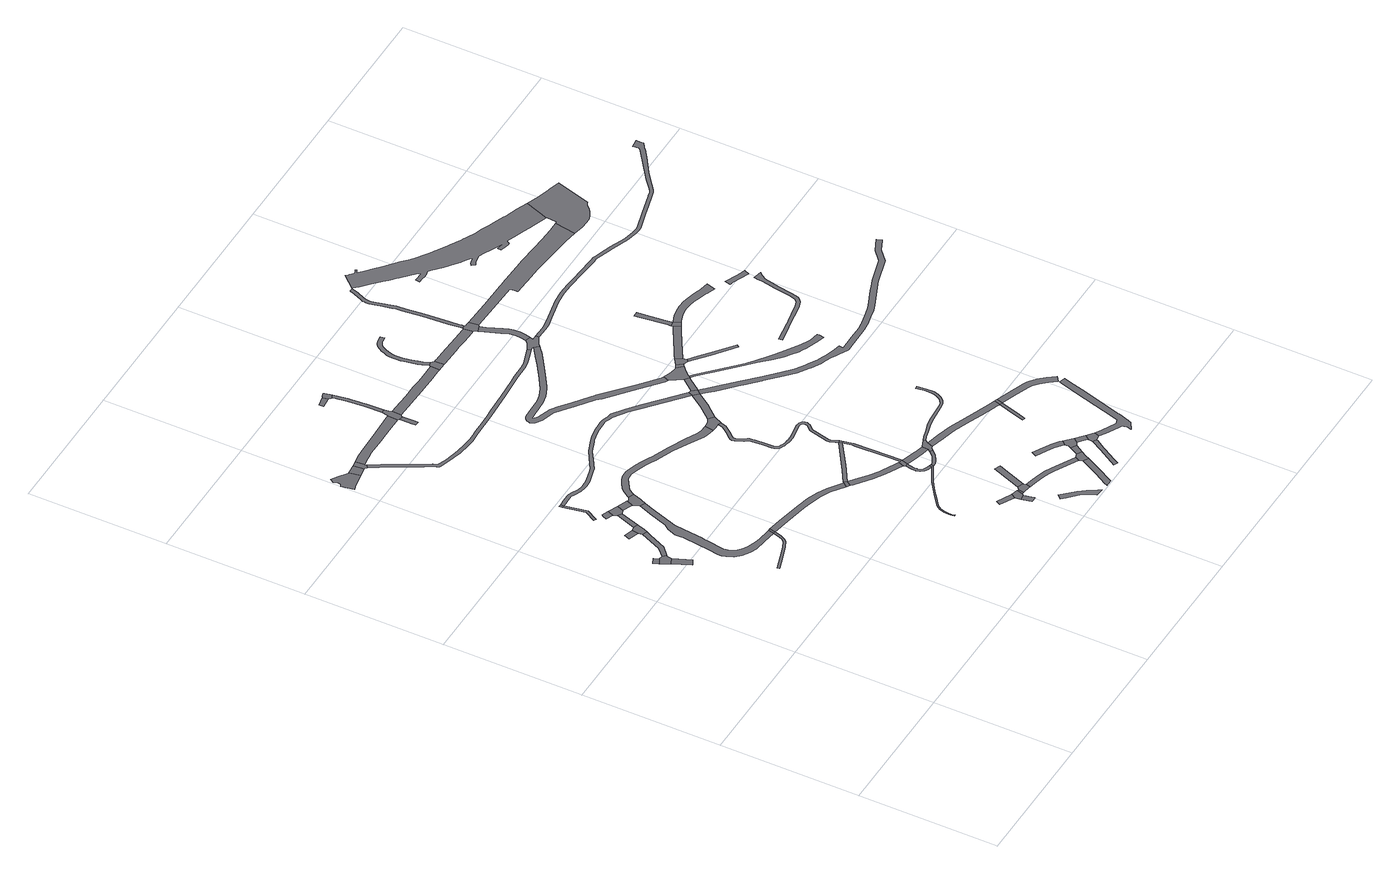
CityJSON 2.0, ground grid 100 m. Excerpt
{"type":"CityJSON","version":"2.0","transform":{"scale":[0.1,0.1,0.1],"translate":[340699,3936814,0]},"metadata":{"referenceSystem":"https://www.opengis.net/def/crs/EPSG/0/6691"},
"CityObjects":{
"road1":{"type":"Road","geometry":[{"type":"MultiSurface","lod":"1","boundaries":[[[0,1,2,3]]]}]},
"road2":{"type":"Road","geometry":[{"type":"MultiSurface","lod":"1","boundaries":[[[4,0,3,5,6,7,8]]]}]},
"road3":{"type":"Road","attributes":{"RoadStructureAttribute.sectionType":"1"},"geometry":[{"type":"MultiSurface","lod":"1","boundaries":[[[9,10,6,5]]]}]},
"road4":{"type":"Road","attributes":{"RoadStructureAttribute.sectionType":"1"},"geometry":[{"type":"MultiSurface","lod":"1","boundaries":[[[11,12,4,8,13,14,15,16]]]}]},
"road5":{"type":"Road","geometry":[{"type":"MultiSurface","lod":"1","boundaries":[[[17,18,19,20]]]}]},
"road6":{"type":"Road","attributes":{"RoadStructureAttribute.sectionType":"1"},"geometry":[{"type":"MultiSurface","lod":"1","boundaries":[[[21,22,23,24,25,26,27,28,29,30,31,32,33,34]]]}]},
"road7":{"type":"Road","geometry":[{"type":"MultiSurface","lod":"1","boundaries":[[[15,35,36,37,20,19,16]]]}]},
"road8":{"type":"Road","attributes":{"RoadStructureAttribute.sectionType":"1"},"geometry":[{"type":"MultiSurface","lod":"1","boundaries":[[[38,37,36,39]]]}]},
"road9":{"type":"Road","geometry":[{"type":"MultiSurface","lod":"1","boundaries":[[[40,41,42,43,44,45,46,47,48,49,50,51,52,53,54,55]]]}]},
"road10":{"type":"Road","attributes":{"RoadStructureAttribute.sectionType":"1"},"geometry":[{"type":"MultiSurface","lod":"1","boundaries":[[[56,57,58,59,60,61,62]]]}]},
"road11":{"type":"Road","attributes":{"RoadStructureAttribute.sectionType":"1"},"geometry":[{"type":"MultiSurface","lod":"1","boundaries":[[[63,64,65,66,67]]]}]},
"road12":{"type":"Road","attributes":{"RoadStructureAttribute.sectionType":"1"},"geometry":[{"type":"MultiSurface","lod":"1","boundaries":[[[68,69,70,71,72,73,74,75,76,77,78,79,80,81,82,83,84,85,86,87,88,89,90,91,92,93,94,95,96,97,98,99,100,101,102,103,104,105,106,34]]]}]},
"road13":{"type":"Road","geometry":[{"type":"MultiSurface","lod":"1","boundaries":[[[62,107,108,56]]]}]},
"road14":{"type":"Road","geometry":[{"type":"MultiSurface","lod":"1","boundaries":[[[109,110,63,67,38,39]]]}]},
"road15":{"type":"Road","geometry":[{"type":"MultiSurface","lod":"1","boundaries":[[[33,111,68,34]]]}]},
"road16":{"type":"Road","attributes":{"function":"3","RoadStructureAttribute.sectionType":"1"},"geometry":[{"type":"MultiSurface","lod":"1","boundaries":[[[112,113,51,50,114,115,116,117]]]}]},
"road17":{"type":"Road","attributes":{"RoadStructureAttribute.sectionType":"1"},"geometry":[{"type":"MultiSurface","lod":"1","boundaries":[[[118,110,109,119]]]}]},
"road18":{"type":"Road","geometry":[{"type":"MultiSurface","lod":"1","boundaries":[[[116,120,121,122,123,124,125,126,117]]]}]},
"road19":{"type":"Road","geometry":[{"type":"MultiSurface","lod":"1","boundaries":[[[87,86,127,128,129,130,118,119]]]}]},
"road20":{"type":"Road","attributes":{"RoadStructureAttribute.sectionType":"1"},"geometry":[{"type":"MultiSurface","lod":"1","boundaries":[[[131,132,133,134,135,111,33,136,137,138,139,140,141,142]]]}]},
"road21":{"type":"Road","attributes":{"function":"3","RoadStructureAttribute.sectionType":"1"},"geometry":[{"type":"MultiSurface","lod":"1","boundaries":[[[143,144,145,146,147,148,149,150,151,152,153,154,155,126,125]]]}]},
"road22":{"type":"Road","attributes":{"RoadStructureAttribute.sectionType":"1"},"geometry":[{"type":"MultiSurface","lod":"1","boundaries":[[[156,157,158,159,160,161,162,163,164,165,166,167,168,169,170,171,172,129,128,173,174,175,176,177,178,179,180,181,182,183,184,185,186,187,188,189,190,191,192]]]}]},
"road23":{"type":"Road","geometry":[{"type":"MultiSurface","lod":"1","boundaries":[[[142,141,193,194,195]]]}]},
"road24":{"type":"Road","geometry":[{"type":"MultiSurface","lod":"1","boundaries":[[[196,197,198,199,200,201,202,203]]]}]},
"road25":{"type":"Road","attributes":{"RoadStructureAttribute.sectionType":"1"},"geometry":[{"type":"MultiSurface","lod":"1","boundaries":[[[204,205,206,207,208,209,210,211,212,213,214,215,216,217,218,219,220,221,222,223,224,225]]]}]},
"road26":{"type":"Road","geometry":[{"type":"MultiSurface","lod":"1","boundaries":[[[226,203,202,227,228,229,230,231,232,233,234,235,236,149,148]]]}]},
"road27":{"type":"Road","attributes":{"RoadStructureAttribute.sectionType":"1"},"geometry":[{"type":"MultiSurface","lod":"1","boundaries":[[[237,238,239,240,241,242,243,244,245,246,247,248,249,250,251,252,253,254,255,256,257,258,259,260,261,262,263,264,107,62,265,266,267,268,269,270,271,272,273,274,275,276,277,278,279,280,281,282,283,284,285,286,287,288,289,290]]]}]},
"road28":{"type":"Road","geometry":[{"type":"MultiSurface","lod":"1","boundaries":[[[291,292,293,294]]]}]},
"road29":{"type":"Road","geometry":[{"type":"MultiSurface","lod":"1","boundaries":[[[295,296,297,298,299]]]}]},
"road30":{"type":"Road","attributes":{"RoadStructureAttribute.sectionType":"1"},"geometry":[{"type":"MultiSurface","lod":"1","boundaries":[[[300,301,302,303,304,305,306]]]}]},
"road31":{"type":"Road","attributes":{"RoadStructureAttribute.sectionType":"1"},"geometry":[{"type":"MultiSurface","lod":"1","boundaries":[[[307,308,309,310,311,312,313,234,233,314,315,316,317,318,319,320,321]]]}]},
"road32":{"type":"Road","geometry":[{"type":"MultiSurface","lod":"1","boundaries":[[[305,322,323,294,293,324,325,306]]]}]},
"road33":{"type":"Road","attributes":{"RoadStructureAttribute.sectionType":"1"},"geometry":[{"type":"MultiSurface","lod":"1","boundaries":[[[193,326,327,328,329,330,331,332,333,334,335,336,337,338,194]]]}]},
"road34":{"type":"Road","geometry":[{"type":"MultiSurface","lod":"1","boundaries":[[[339,340,295,299,341,342,307,321,343,344,345]]]}]},
"road35":{"type":"Road","attributes":{"RoadStructureAttribute.sectionType":"1"},"geometry":[{"type":"MultiSurface","lod":"1","boundaries":[[[323,322,346,347]]]}]},
"road36":{"type":"Road","attributes":{"RoadStructureAttribute.sectionType":"1"},"geometry":[{"type":"MultiSurface","lod":"1","boundaries":[[[348,349,350,351,352,353,354,355,356,357,358,359,360,361,362,363,364,365,366,367,368,369,370,371,372,373,374,122,121,375,376,377,378,379,380,381,382,383,384,385,386,387,388,389,390,391,392,393,394,395,396,397,398,399,400,401]]]}]},
"road37":{"type":"Road","attributes":{"RoadStructureAttribute.sectionType":"1"},"geometry":[{"type":"MultiSurface","lod":"1","boundaries":[[[194,402,403,404,405,406,407,408,409,410,411,412,413,414,404,415,416,417,195]]]}]},
"road38":{"type":"Road","geometry":[{"type":"MultiSurface","lod":"1","boundaries":[[[346,418,419,420,421,422,423,347]]]}]},
"road39":{"type":"Road","attributes":{"RoadStructureAttribute.sectionType":"1"},"geometry":[{"type":"MultiSurface","lod":"1","boundaries":[[[424,425,426,427,428,429,430,431,432,433,434,435,436,437]]]}]},
"road40":{"type":"Road","geometry":[{"type":"MultiSurface","lod":"1","boundaries":[[[409,438,332,331,439,440,441,410]]]}]},
"road41":{"type":"Road","geometry":[{"type":"MultiSurface","lod":"1","boundaries":[[[442,443,444,204,225]]]}]},
"road42":{"type":"Road","attributes":{"RoadStructureAttribute.sectionType":"1"},"geometry":[{"type":"MultiSurface","lod":"1","boundaries":[[[445,446,447,422,421]]]}]},
"road43":{"type":"Road","attributes":{"function":"3","RoadStructureAttribute.sectionType":"1"},"geometry":[{"type":"MultiSurface","lod":"1","boundaries":[[[448,449,450,451,452,230,229,453,454,455,456,457,458,459]]]}]},
"road44":{"type":"Road","attributes":{"RoadStructureAttribute.sectionType":"1"},"geometry":[{"type":"MultiSurface","lod":"1","boundaries":[[[460,461,462,441,440,439,463,464,465,466,467,468,204,444,469,470,471,472,473,474,440,475,476,477,478,479,480]]]}]},
"road45":{"type":"Road","attributes":{"RoadStructureAttribute.sectionType":"1"},"geometry":[{"type":"MultiSurface","lod":"1","boundaries":[[[481,482,483,484,485,443,442,486,487,488,489,490,491,492,493]]]}]},
"road46":{"type":"Road","attributes":{"RoadStructureAttribute.sectionType":"1"},"geometry":[{"type":"MultiSurface","lod":"1","boundaries":[[[494,495,496,497,498,499,500,501,502,503,504,505,506,507,508,509,510,511,512,513,514,515,516,517,518,519,520,521,522,523,524,525,526,527,528,529,530,531,532,533,534,535,536,537,538,539,540,541,542,543,544,545,546,547,548,549,550,551,552,553,554,555,556,557,558,559,560,561,562,563,564,565,566,567,568,569,570,571,572,573,574,575,576,577,578,579,580,581,582,583,584,585,586,587,588,589]]]}]},
"road47":{"type":"Road","attributes":{"RoadStructureAttribute.sectionType":"1"},"geometry":[{"type":"MultiSurface","lod":"1","boundaries":[[[419,590,591,592,593,594,595,596,597,598,599,600,601,420]]]}]},
"road48":{"type":"Road","geometry":[{"type":"MultiSurface","lod":"1","boundaries":[[[536,415,404,414,537]]]}]},
"road49":{"type":"Road","geometry":[{"type":"MultiSurface","lod":"1","boundaries":[[[588,602,603,604,192,191,605,606,589]]]}]},
"road50":{"type":"Road","attributes":{"RoadStructureAttribute.sectionType":"1"},"geometry":[{"type":"MultiSurface","lod":"1","boundaries":[[[607,608,609,610,611,612,613,614,615,616,617,618]]]}]},
"road51":{"type":"Road","geometry":[{"type":"MultiSurface","lod":"1","boundaries":[[[479,493,492,619,620,621,622,623,480]]]}]},
"road52":{"type":"Road","attributes":{"RoadStructureAttribute.sectionType":"1"},"geometry":[{"type":"MultiSurface","lod":"1","boundaries":[[[624,625,626,627,628,629,630,631,632,633,634,635,636,637,638,639,640,641,642,643,644,645,646,647,648,649,650,651,652,653,654,655,656,657,658,659,660,661,662,663,664,665,666,667,668,669,670,671,672,673,674,675,676,677,678,679,680,681]]]}]},
"road53":{"type":"Road","geometry":[{"type":"MultiSurface","lod":"1","boundaries":[[[290,682,683,603,602,684,685,686]]]}]},
"road54":{"type":"Road","geometry":[{"type":"MultiSurface","lod":"1","boundaries":[[[687,688,689,596,595,607,618]]]}]},
"road55":{"type":"Road","geometry":[{"type":"MultiSurface","lod":"1","boundaries":[[[690,691,692,693,694,459,458,695,696]]]}]},
"road56":{"type":"Road","attributes":{"RoadStructureAttribute.sectionType":"1"},"geometry":[{"type":"MultiSurface","lod":"1","boundaries":[[[697,698,699,700,701,702,703,704,705,706,707]]]}]},
"road57":{"type":"Road","attributes":{"RoadStructureAttribute.sectionType":"1"},"geometry":[{"type":"MultiSurface","lod":"1","boundaries":[[[708,689,688,709]]]}]},
"road58":{"type":"Road","attributes":{"RoadStructureAttribute.sectionType":"1"},"geometry":[{"type":"MultiSurface","lod":"1","boundaries":[[[710,711,712,713,714,715,716,717,718,719,720]]]}]},
"road59":{"type":"Road","attributes":{"RoadStructureAttribute.sectionType":"1"},"geometry":[{"type":"MultiSurface","lod":"1","boundaries":[[[721,722,723,724,725,726,727,728,729,730,731,732,733,734,735,736,737,738,739,740,741,742,743,744,745,746,747,748,749,750,751,752,753,754,755,692,691]]]}]},
"road60":{"type":"Road","geometry":[{"type":"MultiSurface","lod":"1","boundaries":[[[686,756,757,237,290]]]}]},
"road61":{"type":"Road","geometry":[{"type":"MultiSurface","lod":"1","boundaries":[[[758,759,760,707,706,761,708,709]]]}]},
"road62":{"type":"Road","attributes":{"RoadStructureAttribute.sectionType":"1"},"geometry":[{"type":"MultiSurface","lod":"1","boundaries":[[[762,763,764,765,766,621,620,767,768,769,770,771,772,773,774]]]}]},
"road63":{"type":"Road","attributes":{"RoadStructureAttribute.sectionType":"1"},"geometry":[{"type":"MultiSurface","lod":"1","boundaries":[[[775,776,760,759,777,778]]]}]},
"road64":{"type":"Road","attributes":{"RoadStructureAttribute.sectionType":"7"},"geometry":[{"type":"MultiSurface","lod":"1","boundaries":[[[779,780,781,782,757,756]]]}]},
"road65":{"type":"Road","attributes":{"RoadStructureAttribute.sectionType":"1"},"geometry":[{"type":"MultiSurface","lod":"1","boundaries":[[[783,784,785,786,787,788,789,790,791,792,793,794,795,796,797,798,799,800,801,802,803,804,805,806,623,622]]]}]},
"road66":{"type":"Road","geometry":[{"type":"MultiSurface","lod":"1","boundaries":[[[775,778,807,720,719,808,809]]]}]},
"road67":{"type":"Road","attributes":{"function":"3","RoadStructureAttribute.sectionType":"1"},"geometry":[{"type":"MultiSurface","lod":"1","boundaries":[[[810,811,812,813,814,815,816,817,818,819,820,821,822,823,824,690,696]]]}]},
"road68":{"type":"Road","geometry":[{"type":"MultiSurface","lod":"1","boundaries":[[[782,781,825,826,827,828,829,830,831,832,624,681]]]}]},
"road69":{"type":"Road","attributes":{"RoadStructureAttribute.sectionType":"1"},"geometry":[{"type":"MultiSurface","lod":"1","boundaries":[[[833,830,829,834,835,836]]]}]},
"road70":{"type":"Road","geometry":[{"type":"MultiSurface","lod":"1","boundaries":[[[837,838,839,840,841,842,843,844,845,846,847,848,401,400,849,653,652]]]}]},
"road71":{"type":"Road","geometry":[{"type":"MultiSurface","lod":"1","boundaries":[[[850,836,835,851,852,853,854,855,856]]]}]},
"road72":{"type":"Road","attributes":{"RoadStructureAttribute.sectionType":"1"},"geometry":[{"type":"MultiSurface","lod":"1","boundaries":[[[857,858,859,860,861,862,863,845,844,864,865,866,867,868,869,870,871,872,873]]]}]},
"road73":{"type":"Road","geometry":[{"type":"MultiSurface","lod":"1","boundaries":[[[762,774,874,875]]]}]},
"road74":{"type":"Road","geometry":[{"type":"MultiSurface","lod":"1","boundaries":[[[872,876,877,878,879,880,881,882,883,817,816,884,885,873]]]}]},
"road75":{"type":"Road","geometry":[{"type":"MultiSurface","lod":"1","boundaries":[[[886,887,888,889,890,891,892,893,809,808,894,895,896,897,898,899,900,901,902,903,904,905,906,907,908]]]}]},
"road76":{"type":"Road","attributes":{"RoadStructureAttribute.sectionType":"1"},"geometry":[{"type":"MultiSurface","lod":"1","boundaries":[[[882,909,910,911,912,913,914,915,916,917,918,919,920,921,922,923,924,925,926,927,928,929,930,931,932,933,934,935,936,937,938,939,940,941,942,943,883]]]}]},
"road77":{"type":"Road","attributes":{"RoadStructureAttribute.sectionType":"1"},"geometry":[{"type":"MultiSurface","lod":"1","boundaries":[[[944,945,946,947,948,854,853]]]}]},
"road78":{"type":"Road","attributes":{"RoadStructureAttribute.sectionType":"1"},"geometry":[{"type":"MultiSurface","lod":"1","boundaries":[[[949,950,951,952,953,954,955,956,957,958,959,960,961,962,963,964,965,966,967,968,969,970,971,972,973,974,975,976,977,826,825]]]}]},
"road79":{"type":"Road","attributes":{"RoadStructureAttribute.sectionType":"1"},"geometry":[{"type":"MultiSurface","lod":"1","boundaries":[[[874,774,978,979,980,981,874,982,983,984,985,986,987,988,989,990,991,992,993,994,995,875]]]}]},
"road80":{"type":"Road","attributes":{"RoadStructureAttribute.sectionType":"1"},"geometry":[{"type":"MultiSurface","lod":"1","boundaries":[[[996,997,998,999,1000,1001,850,856,1002,1003,1004]]]}]},
"road81":{"type":"Road","geometry":[{"type":"MultiSurface","lod":"1","boundaries":[[[1005,1006,1007,996,1004]]]}]},
"road82":{"type":"Road","attributes":{"RoadStructureAttribute.sectionType":"1"},"geometry":[{"type":"MultiSurface","lod":"1","boundaries":[[[1006,1008,1009,1010,1011,1012,1013,1007]]]}]},
"road83":{"type":"Road","geometry":[{"type":"MultiSurface","lod":"1","boundaries":[[[1014,1015,1016,1017,1018,1019,1020,1021,1022,1023,1024,1025,1026,1027,1028,1029,1030,1031,1032,1033,1034,1035,1036,1037,1038,1039,1040,1041,1042,1043,1044,1045,1046,1047,1048,1049,1050,1051,1052,1053,1054,1055,1056,1057,1058,1059,1060,1061,1062,1063,1064,1065,1066,1067,1068,1069,1070,1071,1072,1073,756,686]]]}]},
"road84":{"type":"Road","attributes":{"RoadStructureAttribute.sectionType":"1"},"geometry":[{"type":"MultiSurface","lod":"1","boundaries":[[[1074,1075,1076,1077,1078,1079,1080,1081,1082,1083,1006,1005,1084,1085,1086,1087,1088,1089,1090,1091,1092,1093]]]}]},
"road85":{"type":"Road","attributes":{"function":"3","RoadStructureAttribute.sectionType":"1"},"geometry":[{"type":"MultiSurface","lod":"1","boundaries":[[[878,1094,1095,1096,1097,1098,1099,1100,1101,1102,1103,1104,1105,1106,1107,1108,1109,1110,1111,1112,1113,1114,1115,1116,1117,1118,1119,1120,1121,1122,1123,1124,1125,879]]]}]},
"road86":{"type":"Road","attributes":{"RoadStructureAttribute.sectionType":"1"},"geometry":[{"type":"MultiSurface","lod":"1","boundaries":[[[1126,1127,1128,1129,1130,1131,1132,1133,1134,1135,1136,1137,1138,1139,1140,1141,1142,1143,1144,1145,1146,1147,1148,1149,1150,1151,1152,1153,1154,1155,1156,1157]]]}]},
"road87":{"type":"Road","attributes":{"function":"2","RoadStructureAttribute.sectionType":"1"},"geometry":[{"type":"MultiSurface","lod":"1","boundaries":[[[1158,1159,1160,1161,1162,1163,1164,1165,1166,1167,1168,1169,1170,1171,1172,1173,1174,1175,1176,1177,1178,1179,1180,1181,1182,1183,1184,1185,1186,1187,1188,1189,1190,1191,1192,1193,1194,1195,1196,1197,1198,1199,1200,1201,1202,1203,1204,1205,1206,1207,1208,1209,1210,1211,1212,1213,1214,1215,1216,1217,1218,1219,1220,1221,1222,1223,1224,1225,1226,1227,1228,1229,1230,1231,1232,1233,1234,1235,1236,1237,1238,1239,1240,1241,1242,1243,1244,1245,1246,1247,1248,1249,1250,1251,1252,1253,1254,1255,1256,1257,1258,1259,1260,1261,1262,1263,1264,1265]]]}]},
"road88":{"type":"Road","geometry":[{"type":"MultiSurface","lod":"1","boundaries":[[[1266,1267,1268,1269,1270,1271,1272,1273,1274]]]}]},
"road89":{"type":"Road","attributes":{"RoadStructureAttribute.sectionType":"1"},"geometry":[{"type":"MultiSurface","lod":"1","boundaries":[[[841,1275,1276,1277,1278,1279,1280,1281,1282,1283,1284,1285,1286,1287,1288,1289,1290,1291,1292,1293,1294,1295,1296,1297,1298,1299,1300,1301,1302,1303,1304,1305,1306,1307,1308,1309,1310,1311,1312,1313,1314,1315,1316,1317,1318,1319,1320,1321,1322,1323,1324,1325,1326,1327,1328,1329,1330,1331,1332,1333,1334,1335,1336,1337,1338,1339,1340,1341,1342,842]]]}]},
"road90":{"type":"Road","geometry":[{"type":"MultiSurface","lod":"1","boundaries":[[[1343,1344,1345,1346,1230,1229,1347,1348,1349,1350,1114,1113,1351,1352,1353,1354,1355,1356,1357,1358,1359,1360,1361,1362]]]}]}
},
"vertices":[
[366,2179,0],[350,2217,0],[309,2196,0],[326,2160,0],
[396,2177,0],[358,2094,0],[407,2117,0],[411,2147,0],[418,2154,0],
[419,1966,0],[460,1988,0],
[503,2346,0],[453,2230,0],[479,2211,0],[536,2334,0],[553,2369,0],[520,2384,0],
[458,2481,0],[442,2438,0],[512,2413,0],[520,2460,0],
[912,1611,0],[899,1581,0],[884,1565,0],[838,1546,0],[747,1513,0],[647,1481,0],[652,1466,0],[752,1498,0],[844,1531,0],[893,1551,0],[912,1572,0],[928,1606,0],[940,1654,0],[925,1657,0],
[565,2396,0],[584,2454,0],[550,2465,0],
[602,2608,0],[629,2592,0],
[15,4345,0],[21,4338,0],[27,4324,0],[27,4307,0],[25,4298,0],[19,4292,0],[7,4285,0],[24,4196,0],[44,4200,0],[134,4217,0],[158,4222,0],[143,4302,0],[135,4303,0],[73,4346,0],[58,4357,0],[34,4373,0],
[502,2950,0],[531,2796,0],[488,2719,0],[503,2710,0],[510,2721,0],[550,2793,0],[517,2950,0],
[605,2678,0],[559,2698,0],[549,2683,0],[539,2657,0],[586,2634,0],
[932,1698,0],[929,1699,0],[834,1710,0],[799,1718,0],[739,1741,0],[705,1759,0],[689,1776,0],[679,1785,0],[653,1823,0],[644,1868,0],[663,1999,0],[665,2017,0],[668,2034,0],[685,2183,0],[693,2251,0],[701,2273,0],[705,2284,0],[751,2416,0],[787,2508,0],[748,2524,0],[711,2431,0],[665,2298,0],[658,2289,0],[638,2264,0],[614,2200,0],[617,2156,0],[618,2150,0],[602,2016,0],[592,1948,0],[581,1875,0],[581,1846,0],[590,1818,0],[611,1771,0],[634,1744,0],[645,1733,0],[693,1700,0],[741,1681,0],[828,1669,0],[923,1657,0],
[516,2975,0],[501,2975,0],
[657,2602,0],[677,2648,0],
[948,1696,0],
[195,4307,0],[171,4304,0],[212,4232,0],[216,4232,0],[223,4232,0],[213,4309,0],
[749,2619,0],[729,2572,0],
[232,4230,0],[240,4221,0],[260,4237,0],[257,4242,0],[257,4247,0],[261,4250,0],[252,4315,0],
[804,2551,0],[825,2613,0],[784,2626,0],[760,2614,0],
[1460,1561,0],[1391,1596,0],[1316,1621,0],[1237,1642,0],[1074,1674,0],[1067,1633,0],[1228,1601,0],[1304,1581,0],[1375,1557,0],[1438,1525,0],[1530,1459,0],[1554,1493,0],
[318,4258,0],[345,4261,0],[375,4264,0],[501,4266,0],[618,4268,0],[731,4266,0],[732,4340,0],[616,4333,0],[500,4331,0],[371,4327,0],[348,4327,0],[340,4326,0],[310,4323,0],
[1558,2521,0],[1524,2533,0],[1447,2571,0],[1318,2629,0],[1198,2677,0],[1172,2690,0],[1130,2711,0],[1118,2717,0],[1082,2731,0],[1026,2750,0],[985,2759,0],[946,2759,0],[913,2748,0],[884,2730,0],[840,2703,0],[816,2677,0],[790,2643,0],[828,2623,0],[848,2650,0],[853,2656,0],[867,2670,0],[906,2693,0],[931,2709,0],[953,2716,0],[981,2716,0],[1015,2709,0],[1068,2691,0],[1107,2676,0],[1142,2658,0],[1176,2641,0],[1180,2639,0],[1302,2589,0],[1422,2526,0],[1516,2475,0],[1541,2466,0],[1596,2456,0],[1605,2519,0],
[1551,1444,0],[1575,1478,0],[1563,1499,0],
[741,4197,0],[741,4166,0],[742,4141,0],[772,4141,0],[771,4167,0],[771,4197,0],[771,4251,0],[739,4256,0],
[1952,1070,0],[1831,1006,0],[1754,951,0],[1716,921,0],[1685,898,0],[1646,867,0],[1625,836,0],[1614,799,0],[1611,777,0],[1611,749,0],[1616,723,0],[1625,725,0],[1620,750,0],[1620,776,0],[1622,797,0],[1633,832,0],[1653,862,0],[1689,890,0],[1720,913,0],[1759,944,0],[1835,998,0],[1956,1062,0],
[736,4264,0],[773,4265,0],[776,4267,0],[781,4268,0],[785,4335,0],[780,4338,0],[777,4344,0],[773,4385,0],[746,4388,0],[740,4350,0],[735,4342,0],
[1837,2763,0],[1815,2781,0],[1697,2883,0],[1587,2979,0],[1513,3040,0],[1422,3104,0],[1396,3105,0],[1383,3109,0],[1363,3118,0],[1345,3122,0],[1320,3124,0],[1237,3119,0],[1179,3108,0],[1143,3097,0],[1141,3096,0],[1047,3060,0],[943,2994,0],[906,2972,0],[874,2962,0],[788,2940,0],[750,2936,0],[729,2937,0],[699,2943,0],[653,2965,0],[627,2977,0],[622,2978,0],[611,2979,0],[557,2977,0],[611,2954,0],[620,2953,0],[642,2942,0],[691,2920,0],[726,2912,0],[750,2911,0],[793,2915,0],[881,2938,0],[916,2949,0],[956,2973,0],[1058,3038,0],[1143,3070,0],[1152,3074,0],[1185,3084,0],[1240,3094,0],[1320,3099,0],[1341,3097,0],[1354,3094,0],[1374,3085,0],[1388,3081,0],[1402,3076,0],[1492,3012,0],[1564,2953,0],[1674,2858,0],[1682,2851,0],[1823,2729,0],
[1864,554,0],[1847,525,0],[1945,468,0],[1965,502,0],
[684,4785,0],[617,4770,0],[617,4740,0],[686,4747,0],[696,4746,0],
[1966,376,0],[1970,354,0],[2009,356,0],[2008,362,0],[2008,364,0],[1994,434,0],[1955,426,0],
[713,4729,0],[717,4722,0],[722,4698,0],[730,4641,0],[733,4603,0],[736,4569,0],[741,4511,0],[766,4513,0],[763,4541,0],[761,4572,0],[760,4598,0],[759,4621,0],[758,4643,0],[747,4702,0],[739,4743,0],
[2003,446,0],[2015,487,0],[1949,465,0],[1949,453,0],
[1553,1443,0],[1567,1431,0],[1675,1347,0],[1739,1305,0],[1785,1282,0],[1876,1236,0],[1889,1277,0],[1804,1319,0],[1793,1325,0],[1760,1342,0],[1699,1381,0],[1623,1441,0],[1578,1476,0],
[696,4790,0],[692,4787,0],[704,4741,0],[709,4736,0],[726,4794,0],[725,4801,0],[697,4794,0],
[2019,444,0],[2026,484,0],
[1637,3835,0],[1581,3818,0],[1564,3816,0],[1541,3812,0],[1445,3810,0],[1392,3806,0],[1243,3796,0],[1088,3788,0],[1035,3785,0],[976,3783,0],[854,3780,0],[833,3778,0],[784,3776,0],[729,3780,0],[653,3792,0],[551,3816,0],[495,3836,0],[487,3840,0],[481,3847,0],[471,3873,0],[441,3921,0],[399,3994,0],[346,4093,0],[345,4093,0],[339,4104,0],[324,4132,0],[308,4158,0],[279,4157,0],[303,4119,0],[307,4111,0],[317,4093,0],[378,3982,0],[419,3908,0],[449,3861,0],[458,3838,0],[467,3822,0],[475,3816,0],[544,3792,0],[648,3767,0],[726,3756,0],[784,3751,0],[793,3751,0],[855,3755,0],[1036,3760,0],[1090,3763,0],[1244,3771,0],[1446,3785,0],[1543,3787,0],[1568,3791,0],[1587,3794,0],[1615,3802,0],[1645,3812,0],[1715,3836,0],[1705,3859,0],
[1669,1536,0],[1705,1560,0],[1882,1679,0],[1893,1615,0],[1894,1592,0],[1902,1376,0],[1902,1273,0],[1902,1271,0],[1920,1271,0],[1920,1376,0],[1911,1612,0],[1911,1617,0],[1901,1678,0],[1869,1699,0],[1688,1577,0],[1656,1556,0],
[2082,432,0],[2083,432,0],[2092,465,0],[2089,484,0],[2045,502,0],[2042,494,0],
[2265,37,0],[2240,78,0],[2225,101,0],[2191,151,0],[2103,240,0],[2074,210,0],[2103,182,0],[2180,111,0],[2194,85,0],[2215,39,0],[2222,23,0],[2250,18,0],[2277,15,0],[2268,30,0],
[1895,1273,0],[1883,1221,0],[1904,1221,0],[1920,1265,0],
[1965,1067,0],[1972,1086,0],[1958,1090,0],
[2136,608,0],[2168,694,0],[2129,711,0],
[1147,4323,0],[1102,4324,0],[1050,4326,0],[950,4329,0],[827,4333,0],[825,4268,0],[1035,4261,0],[1102,4259,0],[1146,4258,0],[1248,4256,0],[1271,4256,0],[1272,4321,0],
[2036,1229,0],[2020,1234,0],[1942,1257,0],[1872,1169,0],[1873,1146,0],[1873,1143,0],[1881,1115,0],[1898,1092,0],[1924,1078,0],[1932,1097,0],[1912,1108,0],[1900,1124,0],[1894,1146,0],[1894,1147,0],[1893,1167,0],[1927,1212,0],[1939,1208,0],[1997,1192,0],[2023,1184,0],[2087,1168,0],[2093,1215,0],
[2045,1118,0],[2044,1117,0],[2013,1099,0],[2004,1094,0],[1985,1087,0],[1970,1065,0],[1990,1067,0],[2013,1076,0],[2026,1083,0],[2058,1102,0],[2064,1108,0],[2093,1139,0],[2076,1152,0],
[1650,2416,0],[1618,2373,0],[1583,2337,0],[1573,2321,0],[1570,2307,0],[1574,2290,0],[1597,2233,0],[1613,2215,0],[1618,2208,0],[1627,2112,0],[1629,2050,0],[1631,2036,0],[1637,2022,0],[1640,2016,0],[1647,2009,0],[1654,2003,0],[1662,1999,0],[1673,1993,0],[1684,1989,0],[1699,1984,0],[1714,1982,0],[1727,1979,0],[1747,1976,0],[1758,1976,0],[1771,1976,0],[1872,1993,0],[1893,1995,0],[1905,1994,0],[1911,1993,0],[1916,1990,0],[1921,1985,0],[1923,1982,0],[1925,1979,0],[1925,1973,0],[1925,1971,0],[1924,1967,0],[1922,1961,0],[1919,1954,0],[1888,1917,0],[1851,1773,0],[1851,1754,0],[1868,1719,0],[1870,1700,0],[1892,1706,0],[1887,1724,0],[1871,1759,0],[1871,1770,0],[1871,1771,0],[1906,1908,0],[1920,1925,0],[1936,1944,0],[1940,1952,0],[1942,1959,0],[1943,1962,0],[1944,1967,0],[1944,1974,0],[1942,1984,0],[1938,1992,0],[1934,1997,0],[1927,2004,0],[1918,2010,0],[1916,2010,0],[1908,2012,0],[1893,2013,0],[1870,2011,0],[1769,1994,0],[1759,1994,0],[1748,1994,0],[1730,1997,0],[1717,1999,0],[1703,2002,0],[1690,2006,0],[1680,2010,0],[1670,2015,0],[1664,2018,0],[1659,2022,0],[1655,2026,0],[1653,2029,0],[1649,2041,0],[1647,2052,0],[1645,2114,0],[1641,2182,0],[1641,2185,0],[1639,2207,0],[1637,2219,0],[1635,2222,0],[1632,2228,0],[1617,2246,0],[1597,2297,0],[1595,2307,0],[1596,2312,0],[1602,2322,0],[1636,2357,0],[1671,2405,0],[1683,2446,0],[1660,2453,0],
[2128,421,0],[2196,405,0],[2250,389,0],[2293,369,0],[2345,339,0],[2453,280,0],[2468,312,0],[2361,369,0],[2309,399,0],[2262,421,0],[2205,438,0],[2136,454,0],
[1713,2507,0],[1676,2538,0],[1647,2524,0],[1606,2454,0],[1658,2454,0],
[2460,251,0],[2456,243,0],[2400,138,0],[2394,126,0],[2339,26,0],[2337,23,0],[2330,10,0],[2340,9,0],[2377,8,0],[2397,45,0],[2431,107,0],[2497,232,0],
[2111,1156,0],[2124,1159,0],[2142,1203,0],[2156,1223,0],[2149,1239,0],
[1892,2973,0],[1875,2980,0],[1743,3092,0],[1537,3268,0],[1532,3272,0],[1513,3288,0],[1404,3367,0],[1329,3428,0],[1279,3463,0],[1181,3495,0],[1152,3515,0],[1151,3517,0],[1150,3518,0],[1151,3521,0],[1152,3522,0],[1154,3523,0],[1160,3525,0],[1190,3527,0],[1249,3527,0],[1314,3531,0],[1371,3543,0],[1436,3571,0],[1457,3584,0],[1524,3625,0],[1633,3699,0],[1657,3717,0],[1728,3767,0],[1732,3771,0],[1770,3805,0],[1745,3833,0],[1701,3801,0],[1679,3785,0],[1608,3735,0],[1501,3661,0],[1417,3609,0],[1358,3584,0],[1308,3573,0],[1271,3571,0],[1247,3570,0],[1189,3570,0],[1151,3567,0],[1136,3562,0],[1125,3556,0],[1112,3542,0],[1108,3525,0],[1106,3516,0],[1109,3505,0],[1112,3498,0],[1120,3485,0],[1162,3456,0],[1259,3424,0],[1304,3393,0],[1378,3333,0],[1494,3249,0],[1521,3217,0],[1715,3059,0],[1852,2943,0],[1876,2933,0],
[1755,2633,0],[1736,2610,0],[1759,2563,0],[1793,2604,0],[1857,2694,0],
[2512,261,0],[2534,299,0],[2497,320,0],
[1329,4323,0],[1309,4341,0],[1278,4333,0],[1278,4326,0],[1275,4322,0],[1293,4255,0],[1329,4255,0],
[2550,470,0],[2502,508,0],[2463,529,0],[2454,534,0],[2379,576,0],[2360,541,0],[2434,500,0],[2480,475,0],[2524,440,0],[2537,428,0],[2564,457,0],
[2530,380,0],[2569,358,0],
[2603,204,0],[2561,133,0],[2537,92,0],[2521,66,0],[2547,51,0],[2579,106,0],[2586,118,0],[2632,196,0],[2673,264,0],[2678,272,0],[2653,287,0],
[1288,4387,0],[1279,4419,0],[1268,4459,0],[1261,4505,0],[1260,4520,0],[1258,4553,0],[1258,4572,0],[1259,4590,0],[1263,4610,0],[1269,4626,0],[1279,4650,0],[1292,4674,0],[1302,4687,0],[1310,4693,0],[1326,4700,0],[1335,4701,0],[1373,4708,0],[1368,4737,0],[1330,4731,0],[1317,4728,0],[1306,4724,0],[1295,4720,0],[1281,4708,0],[1267,4691,0],[1252,4663,0],[1241,4636,0],[1234,4618,0],[1230,4594,0],[1227,4573,0],[1228,4552,0],[1230,4516,0],[1234,4491,0],[1243,4445,0],[1253,4405,0],[1262,4376,0],
[1885,2723,0],[1860,2757,0],
[2589,370,0],[2595,373,0],[2622,403,0],[2540,399,0],
[2693,1016,0],[2641,1035,0],[2464,1104,0],[2341,1151,0],[2238,1179,0],[2227,1133,0],[2326,1106,0],[2447,1060,0],[2538,1024,0],[2624,991,0],[2657,979,0],[2671,974,0],[2677,972,0],
[2680,354,0],[2658,371,0],[2632,341,0],[2655,322,0],
[1891,2733,0],[1946,2803,0],[1962,2824,0],[1932,2848,0],
[2185,1236,0],[2233,1247,0],[2303,1269,0],[2356,1276,0],[2480,1288,0],[2512,1293,0],[2540,1310,0],[2558,1329,0],[2577,1365,0],[2585,1398,0],[2584,1457,0],[2575,1517,0],[2557,1515,0],[2567,1455,0],[2567,1400,0],[2561,1371,0],[2544,1339,0],[2529,1324,0],[2506,1310,0],[2478,1305,0],[2354,1294,0],[2299,1286,0],[2228,1264,0],[2180,1252,0],
[2653,289,0],[2713,278,0],[2729,315,0],
[1343,4255,0],[1473,4250,0],[1521,4248,0],[1568,4247,0],[1579,4246,0],[1672,4242,0],[1691,4242,0],[1684,4308,0],[1675,4307,0],[1667,4307,0],[1581,4311,0],[1524,4313,0],[1421,4318,0],[1346,4322,0],[1341,4322,0],
[1964,2822,0],[1975,2837,0],[1977,2842,0],[2007,2878,0],[2039,2906,0],[2004,2946,0],[1991,2945,0],[1950,2952,0],
[2020,2956,0],[2048,2913,0],[2057,2920,0],[2027,2961,0],
[1786,3819,0],[1788,3820,0],[1821,3839,0],[1839,3846,0],[1846,3848,0],[1847,3872,0],[1809,3872,0],[1816,3898,0],[1775,3908,0],[1772,3901,0],[1762,3890,0],[1742,3877,0],[1740,3840,0],
[2073,2994,0],[2062,2918,0],[2087,2908,0],[2092,2905,0],[2107,2923,0],[2105,2926,0],[2103,2952,0],
[1724,4175,0],[1763,4076,0],[1776,4050,0],[1780,4042,0],[1786,4014,0],[1789,3978,0],[1784,3946,0],[1826,3938,0],[1832,3976,0],[1828,4021,0],[1820,4055,0],[1820,4056,0],[1810,4076,0],[1805,4090,0],[1765,4191,0],[1752,4232,0],[1709,4216,0],
[2696,965,0],[2712,1009,0],
[1752,4235,0],[1757,4238,0],[1763,4239,0],[1755,4306,0],[1724,4309,0],[1716,4310,0],[1713,4317,0],[1687,4311,0],[1697,4240,0],[1705,4227,0],
[3046,739,0],[3043,726,0],[3026,669,0],[3003,594,0],[2913,276,0],[2903,246,0],[2873,237,0],[2778,285,0],[2758,251,0],[2840,206,0],[2869,191,0],[2872,177,0],[2876,158,0],[2868,126,0],[2925,159,0],[2934,185,0],[2959,263,0],[2959,264,0],[3025,498,0],[3048,581,0],[3069,650,0],[3088,713,0],[3092,726,0],
[1711,4334,0],[1710,4344,0],[1704,4420,0],[1689,4592,0],[1685,4631,0],[1677,4720,0],[1670,4786,0],[1666,4805,0],[1649,4879,0],[1639,4917,0],[1633,4951,0],[1632,4968,0],[1635,4989,0],[1643,5010,0],[1667,5063,0],[1676,5090,0],[1682,5110,0],[1656,5109,0],[1656,5105,0],[1644,5073,0],[1625,5033,0],[1619,5019,0],[1610,4995,0],[1610,4988,0],[1607,4969,0],[1608,4948,0],[1615,4912,0],[1624,4873,0],[1641,4799,0],[1646,4782,0],[1651,4731,0],[1664,4590,0],[1679,4411,0],[1685,4342,0],[1687,4319,0],
[2213,2807,0],[2366,2688,0],[2380,2707,0],[2228,2826,0],[2168,2874,0],
[1965,2822,0],[2008,2790,0],[2074,2723,0],[2207,2596,0],[2292,2515,0],[2345,2462,0],[2370,2437,0],[2423,2390,0],[2461,2362,0],[2509,2329,0],[2526,2321,0],[2560,2305,0],[2600,2290,0],[2657,2269,0],[2702,2257,0],[2708,2294,0],[2709,2308,0],[2642,2318,0],[2622,2329,0],[2561,2361,0],[2549,2367,0],[2454,2430,0],[2403,2464,0],[2386,2476,0],[2307,2535,0],[2268,2565,0],[2252,2578,0],[2017,2799,0],[1977,2834,0],
[2639,846,0],[2618,776,0],[2638,770,0],[2658,837,0],[2797,929,0],[2900,891,0],[2923,880,0],[2936,871,0],[2968,844,0],[3006,801,0],[3045,748,0],[3083,776,0],[3043,830,0],[3001,878,0],[2964,909,0],[2947,921,0],[2918,934,0],[2813,973,0],
[2341,3147,0],[2307,3130,0],[2231,3086,0],[2207,3072,0],[2149,3038,0],[2108,3014,0],[2233,3028,0],[2332,3085,0],[2364,3102,0],
[2397,3119,0],[2373,3164,0],[2339,3160,0],
[2366,3220,0],[2345,3379,0],[2343,3413,0],[2308,3411,0],[2311,3375,0],[2335,3189,0],
[1894,2655,0],[1926,2624,0],[2062,2496,0],[2067,2491,0],[2156,2406,0],[2162,2400,0],[2265,2304,0],[2330,2245,0],[2399,2199,0],[2413,2191,0],[2482,2153,0],[2517,2139,0],[2553,2124,0],[2587,2106,0],[2606,2097,0],[2635,2079,0],[2674,2062,0],[2790,2063,0],[2886,2063,0],[2939,2070,0],[2944,2071,0],[3014,2085,0],[3077,2100,0],[3120,2116,0],[3243,2168,0],[3307,2195,0],[3333,2204,0],[3525,2259,0],[3604,2328,0],[3681,2365,0],[3690,2369,0],[3673,2404,0],[3582,2361,0],[3506,2295,0],[3490,2290,0],[3321,2241,0],[3292,2231,0],[3228,2204,0],[3105,2152,0],[3066,2138,0],[3005,2123,0],[2938,2110,0],[2927,2108,0],[2883,2102,0],[2789,2102,0],[2674,2102,0],[2678,2133,0],[2635,2140,0],[2566,2161,0],[2536,2173,0],[2499,2189,0],[2440,2222,0],[2420,2233,0],[2354,2277,0],[2292,2333,0],[2204,2415,0],[2183,2434,0],[2089,2525,0],[1954,2653,0],[1922,2683,0],
[2793,3146,0],[2735,3160,0],[2710,3167,0],[2676,3176,0],[2621,3192,0],[2576,3200,0],[2525,3203,0],[2474,3199,0],[2427,3188,0],[2381,3169,0],[2403,3123,0],[2443,3139,0],[2482,3148,0],[2525,3152,0],[2570,3149,0],[2608,3142,0],[2650,3128,0],[2715,3107,0],[2717,3106,0],[2778,3084,0],
[1944,4233,0],[2152,4227,0],[2156,4224,0],[2159,4193,0],[2160,4176,0],[2160,4171,0],[2179,4170,0],[2189,4169,0],[2222,4167,0],[2243,4166,0],[2264,4165,0],[2273,4164,0],[2352,4160,0],[2402,4158,0],[2424,4157,0],[2456,4155,0],[2488,4153,0],[2708,4130,0],[2725,4128,0],[2814,4114,0],[2839,4265,0],[2807,4265,0],[2763,4266,0],[2716,4268,0],[2662,4271,0],[2570,4276,0],[2431,4286,0],[2359,4288,0],[2178,4294,0],[2170,4294,0],[2151,4294,0],[1946,4300,0],
[2984,2885,0],[2985,2849,0],[2964,2747,0],[2945,2637,0],[2935,2592,0],[2933,2589,0],[2928,2583,0],[2925,2579,0],[2910,2568,0],[2880,2558,0],[2795,2542,0],[2783,2540,0],[2733,2531,0],[2704,2526,0],[2554,2500,0],[2558,2475,0],[2678,2496,0],[2718,2503,0],[2787,2516,0],[2802,2518,0],[2886,2534,0],[2922,2546,0],[2942,2561,0],[2954,2575,0],[2956,2578,0],[2959,2584,0],[2969,2632,0],[2989,2742,0],[3010,2844,0],[3031,2877,0],[3051,2899,0],[2991,2914,0],
[1685,5112,0],[1688,5110,0],[1720,5079,0],[1777,5025,0],[1823,4981,0],[1833,4972,0],[1863,4944,0],[1911,4902,0],[1916,4896,0],[1924,4888,0],[1955,4858,0],[1997,4819,0],[2009,4806,0],[2015,4800,0],[2012,4795,0],[2009,4793,0],[2002,4791,0],[1960,4794,0],[1946,4795,0],[1943,4765,0],[1974,4762,0],[2000,4759,0],[2021,4759,0],[2033,4760,0],[2048,4767,0],[2051,4768,0],[2054,4767,0],[2071,4754,0],[2103,4722,0],[2134,4693,0],[2162,4673,0],[2198,4646,0],[2229,4623,0],[2241,4615,0],[2275,4592,0],[2294,4577,0],[2296,4576,0],[2297,4573,0],[2295,4571,0],[2267,4567,0],[2250,4561,0],[2236,4551,0],[2252,4526,0],[2264,4534,0],[2275,4538,0],[2313,4546,0],[2332,4549,0],[2337,4548,0],[2371,4533,0],[2415,4511,0],[2473,4483,0],[2489,4476,0],[2505,4470,0],[2507,4468,0],[2508,4465,0],[2504,4466,0],[2485,4470,0],[2456,4477,0],[2453,4452,0],[2469,4447,0],[2497,4439,0],[2510,4434,0],[2521,4433,0],[2530,4436,0],[2539,4451,0],[2543,4456,0],[2548,4457,0],[2602,4438,0],[2682,4407,0],[2724,4393,0],[2758,4380,0],[2857,4345,0],[2919,4514,0],[2842,4544,0],[2753,4578,0],[2735,4585,0],[2683,4606,0],[2623,4630,0],[2602,4639,0],[2573,4651,0],[2512,4672,0],[2460,4696,0],[2429,4712,0],[2418,4718,0],[2378,4740,0],[2345,4758,0],[2332,4765,0],[2280,4796,0],[2245,4817,0],[2213,4835,0],[2180,4859,0],[2130,4893,0],[2092,4923,0],[2055,4957,0],[2008,4996,0],[1961,5037,0],[1908,5084,0],[1870,5118,0],[1838,5146,0],[1827,5156,0],[1850,5167,0],[1846,5176,0],[1836,5171,0],[1819,5164,0],[1816,5167,0],[1792,5187,0],[1786,5192,0],[1770,5206,0],
[2861,3018,0],[2868,3016,0],[2871,3016,0],[2891,3008,0],[3002,2959,0],[3018,2998,0],[3015,3000,0],[2963,3020,0],[2871,3058,0],
[1925,3846,0],[1972,3849,0],[2044,3863,0],[2196,3897,0],[2283,3904,0],[2361,3903,0],[2398,3899,0],[2466,3894,0],[2501,3890,0],[2636,3879,0],[2665,3879,0],[2692,3870,0],[2704,3866,0],[2760,3848,0],[2805,3834,0],[2918,3788,0],[3000,3771,0],[3011,3770,0],[3032,3768,0],[3054,3770,0],[3195,3808,0],[3255,3824,0],[3348,3848,0],[3391,3860,0],[3410,3871,0],[3493,3939,0],[3544,3974,0],[3660,4054,0],[3722,4099,0],[3723,4100,0],[3769,4135,0],[3770,4138,0],[3771,4140,0],[3771,4154,0],[3771,4188,0],[3711,4183,0],[3712,4179,0],[3717,4140,0],[3714,4132,0],[3703,4122,0],[3662,4092,0],[3611,4054,0],[3479,3958,0],[3421,3910,0],[3396,3890,0],[3382,3882,0],[3350,3874,0],[3342,3871,0],[3189,3831,0],[3050,3793,0],[3029,3792,0],[3004,3794,0],[2925,3811,0],[2814,3856,0],[2768,3870,0],[2711,3889,0],[2694,3894,0],[2669,3902,0],[2637,3903,0],[2503,3914,0],[2453,3918,0],[2380,3925,0],[2363,3926,0],[2282,3927,0],[2192,3920,0],[2039,3886,0],[1969,3873,0],[1924,3870,0],
[3118,4451,0],[3079,4461,0],[3044,4470,0],[3013,4480,0],[2862,4341,0],[2862,4336,0],[2856,4274,0],[2853,4267,0],[2887,4102,0],[2936,4097,0],[2960,4098,0],[2978,4101,0],[3008,4112,0],[3030,4122,0],[3040,4129,0],[3055,4142,0],[3088,4174,0],[3098,4180,0],[3110,4183,0],[3183,4431,0]
]}
